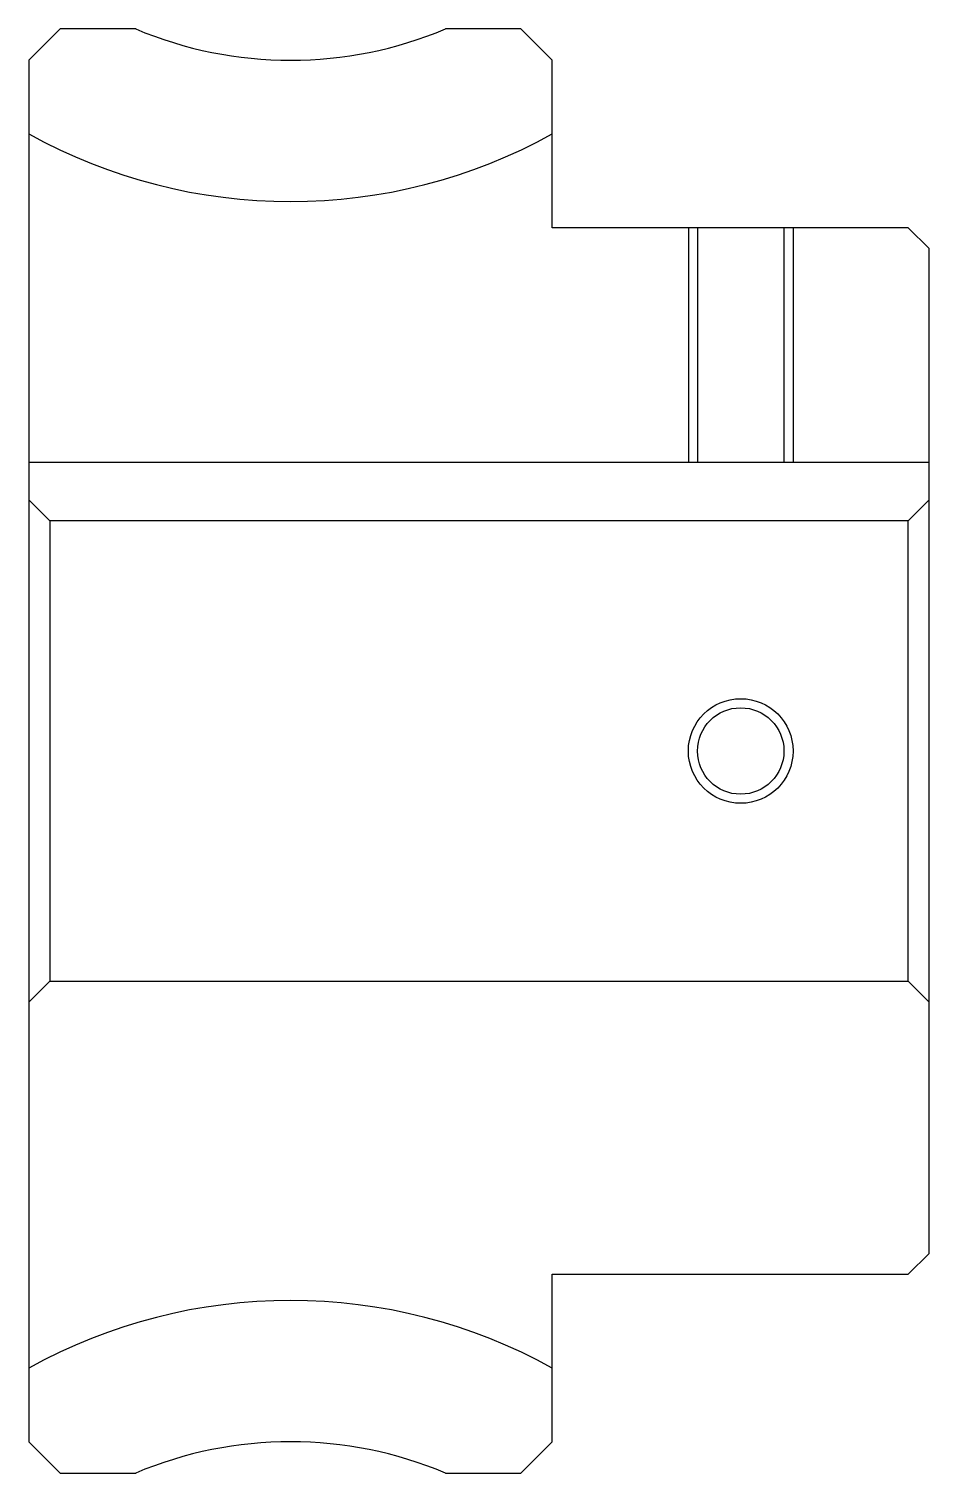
# Model space of a CAD drawing. Header units: metres. Extents: x 106 to 304, y 89 to 158.
# Drawn here: x 106.5 to 149.5, y 89.2 to 158.2 of the extents above.
import ezdxf

# ---------------------------------------------------------------- set-up
doc = ezdxf.new("R2010")
doc.units = ezdxf.units.M

msp = doc.modelspace()

# ---------------------------------------------------------------- linework, layer by layer
at = {"color": 4}
for p, q in [((106.5, 137.550003), (149.5, 137.550003)), ((149.5, 135.75), (148.5, 134.75)), ((106.5, 111.75), (107.5, 112.75)), ((149.5, 111.75), (148.5, 112.75))]:
    msp.add_line(p, q, dxfattribs=at)
for points in [[(111.600677, 158.25), (108, 158.25), (106.5, 156.75), (106.5, 111.75)], [(131.5, 148.75), (131.5, 156.75), (130, 158.25), (126.399323, 158.25)], [(131.5, 98.75), (148.5, 98.75), (149.5, 99.75), (149.5, 147.75), (148.5, 148.75), (131.5, 148.75)], [(138, 148.75), (138, 137.550003)], [(138.434998, 148.75), (138.434998, 137.550003)], [(142.565002, 148.75), (142.565002, 137.550003)], [(143, 148.75), (143, 137.550003)], [(106.5, 135.75), (107.5, 134.75), (107.5, 112.75), (148.5, 112.75), (148.5, 134.75), (107.5, 134.75)], [(106.5, 111.75), (106.5, 90.75), (108, 89.25), (111.600677, 89.25)], [(126.399323, 89.25), (130, 89.25), (131.5, 90.75), (131.5, 98.75)]]:
    msp.add_lwpolyline(points, dxfattribs=at)
at = {"color": 7}
msp.add_circle((140.5, 123.75), 2.5, dxfattribs=at)
at = {"color": 4}
msp.add_circle((140.5, 123.75), 2.065, dxfattribs=at)
for centre, radius, start, end in [((119, 175.75), 19, 247.08045793, 292.91954207), ((119, 175.75), 25.75, 240.95890009, 299.04109991), ((119, 71.75), 25.75, 60.95890009, 119.04109991), ((119, 71.75), 19, 67.08045793, 112.91954207)]:
    msp.add_arc(centre, radius, start, end, dxfattribs=at)

doc.saveas('drawing.dxf')
